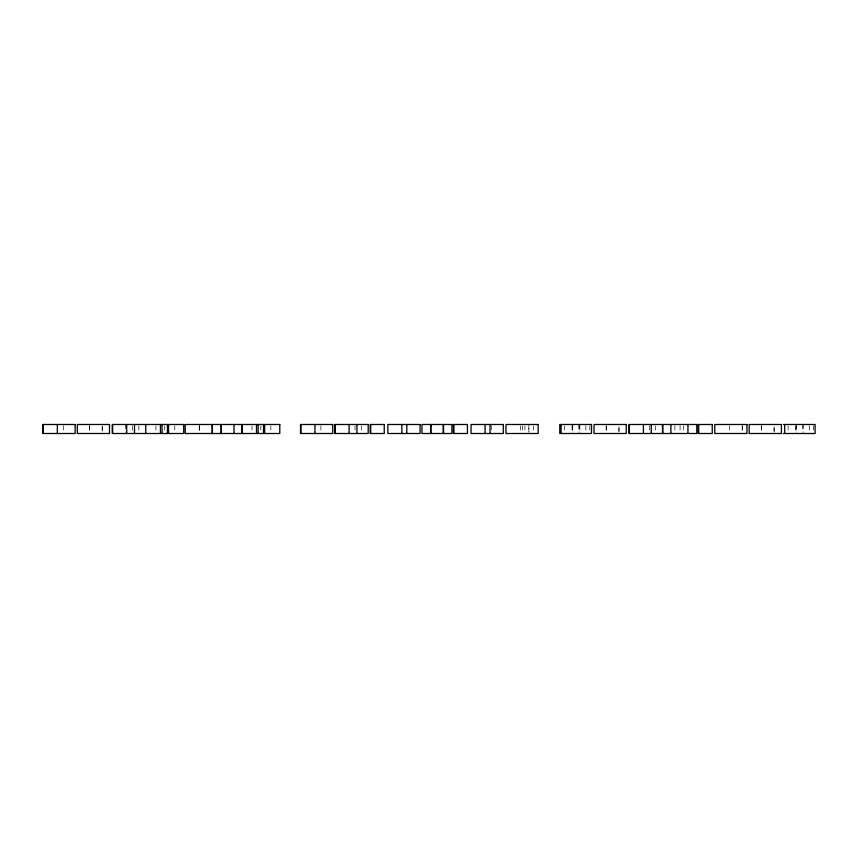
<?xml version="1.0" encoding="UTF-8"?>
<svg xmlns="http://www.w3.org/2000/svg" width="858" height="858" viewBox="0 0 858 858"><rect width="100%" height="100%" fill="white"/><g stroke="black" fill="none" stroke-linecap="round" stroke-linejoin="round"><path stroke-width="0.64" stroke-dasharray="4.29 3.22" d="M813.405 425.783L813.405 432.218M809.437 425.783L809.437 432.218M803.303 424.495L803.42 432.218M802.445 424.495L802.445 432.218M796.331 424.495L796.331 432.218M796.16 425.783L796.16 432.218M795.656 425.783L795.656 432.218M788.127 425.783L788.127 432.218M774.173 432.218L774.109 425.783L774.023 432.218M761.443 425.783L761.561 432.218M761.271 425.783L761.325 432.218M742.363 425.783L742.363 432.218M742.191 425.783L742.191 432.218M729.343 425.783L729.343 432.218M683.569 425.783L683.569 432.218M680.072 425.783L680.072 432.218M674.871 425.783L674.871 432.218M655.609 425.783L655.609 432.218M649.302 425.783L649.302 432.218M619.004 432.218L619.004 425.783L618.854 432.218M606.391 425.783L606.274 432.218M606.156 425.783L606.102 432.218M589.821 425.783L589.821 432.218M585.853 425.783L585.853 432.218M579.826 425.783L579.826 432.218M579.718 424.495L579.718 432.218M578.86 424.495L578.86 432.218M572.747 424.495L572.747 432.218M572.565 425.783L572.565 432.218M572.072 425.783L572.072 432.218M564.543 425.783L564.543 432.218M533.483 425.783L533.483 432.218M528.871 424.495L528.871 432.218L528.818 425.783M524.903 425.783L524.903 432.218M522.393 425.783L522.393 432.218M520.527 425.783L520.527 432.218M491.269 425.783L491.269 432.218M361.304 425.783L361.304 432.218M354.998 425.783L354.998 432.218M320.903 425.783L320.903 432.218M270.849 425.783L270.849 432.218M260.811 425.783L260.811 432.218M251.995 425.783L251.995 432.218M199.431 425.783L199.431 432.218M199.378 425.783L199.378 432.218M199.217 425.783L199.217 432.218M174.785 425.783L174.785 432.218M164.736 425.783L164.736 432.218M155.92 425.783L155.92 432.218M138.878 425.783L138.878 432.218M132.572 425.783L132.572 432.218M125.311 424.495L125.397 432.218M102.274 425.783L102.22 432.218L102.123 425.783M89.543 425.783L89.661 432.218M89.371 425.783L89.425 432.218M63.278 425.783L63.278 432.218"/><path stroke-width="1.29" d="M783.354 424.495L815.1 424.495L815.1 433.505L783.354 433.505M784.684 424.495L784.684 433.505M698.702 424.495L698.702 433.505M687.955 424.495L687.955 433.505M670.902 424.495L670.902 433.505M651.233 424.495L651.233 433.505M643.414 424.495L643.414 433.505M629.397 424.495L629.397 433.505M561.1 424.495L561.1 433.505M490.036 424.495L490.036 433.505M485.081 424.495L485.081 433.505M453.903 424.495L453.903 433.505M443.565 424.495L443.565 433.505M443.211 424.495L443.211 433.505M430.834 424.495L430.834 433.505M430.716 424.495L430.716 433.505M406.821 424.495L406.821 433.505M401.866 424.495L401.866 433.505M370.699 424.495L370.699 433.505M356.917 424.495L356.917 433.505M349.099 424.495L349.099 433.505M335.081 424.495L335.081 433.505M314.94 424.495L314.94 433.505M300.933 424.495L300.933 433.505M264.661 424.495L264.661 433.505M263.503 424.495L263.503 433.505M258.129 424.495L258.129 433.505M256.488 424.495L256.488 433.505M242.353 424.495L242.353 433.505M241.838 424.495L241.838 433.505M233.998 424.495L233.998 433.505M221.267 424.495L221.267 433.505M221.16 424.495L221.16 433.505M168.597 424.495L168.597 433.505M167.428 424.495L167.428 433.505M162.055 424.495L162.055 433.505M160.425 424.495L160.425 433.505M145.763 424.495L145.774 433.505M134.502 424.495L134.502 433.505M126.684 424.495L126.684 433.505M112.666 424.495L112.666 433.505M57.325 424.495L57.325 433.505M43.308 424.495L43.308 433.505M75.129 424.495L42.9 424.495L42.9 433.505L75.129 433.505L75.129 424.495M109.513 424.495L77.284 424.495L77.284 433.505L109.513 433.505L109.513 424.495M183.719 424.495L112.259 424.495L112.259 433.505L183.719 433.505L183.719 424.495M212.162 424.495L185.189 424.495L185.189 433.505L212.162 433.505L212.162 424.495M279.783 424.495L212.398 424.495L212.398 433.505L279.783 433.505L279.783 424.495M332.754 424.495L300.525 424.495L300.525 433.505L332.754 433.505L332.754 424.495M368.189 424.495L334.674 424.495L334.674 433.505L368.189 433.505L368.189 424.495M384.234 424.495L370.173 424.495L370.173 433.505L384.234 433.505L384.234 424.495M420.077 424.495L387.848 424.495L387.848 433.505L420.077 433.505L420.077 424.495M451.909 424.495L421.954 424.495L421.954 433.505L451.909 433.505L451.909 424.495M467.449 424.495L453.378 424.495L453.378 433.505L467.449 433.505L467.449 424.495M503.292 424.495L471.063 424.495L471.063 433.505L503.292 433.505L503.292 424.495M538.159 424.495L505.963 424.495L505.963 433.505L538.159 433.505L538.159 424.495M591.516 424.495L559.77 424.495L559.77 433.505L591.516 433.505L591.516 424.495M626.243 424.495L594.015 424.495L594.015 433.505L626.243 433.505L626.243 424.495M662.505 424.495L628.989 424.495L628.989 433.505L662.505 433.505L662.505 424.495M696.771 424.495L662.784 424.495L662.784 433.505L696.771 433.505L696.771 424.495M712.247 424.495L698.176 424.495L698.176 433.505L712.247 433.505L712.247 424.495M746.975 424.495L714.778 424.495L714.778 433.505L746.975 433.505L746.975 424.495M781.413 424.495L749.184 424.495L749.184 433.505L781.413 433.505L781.413 424.495"/></g></svg>
